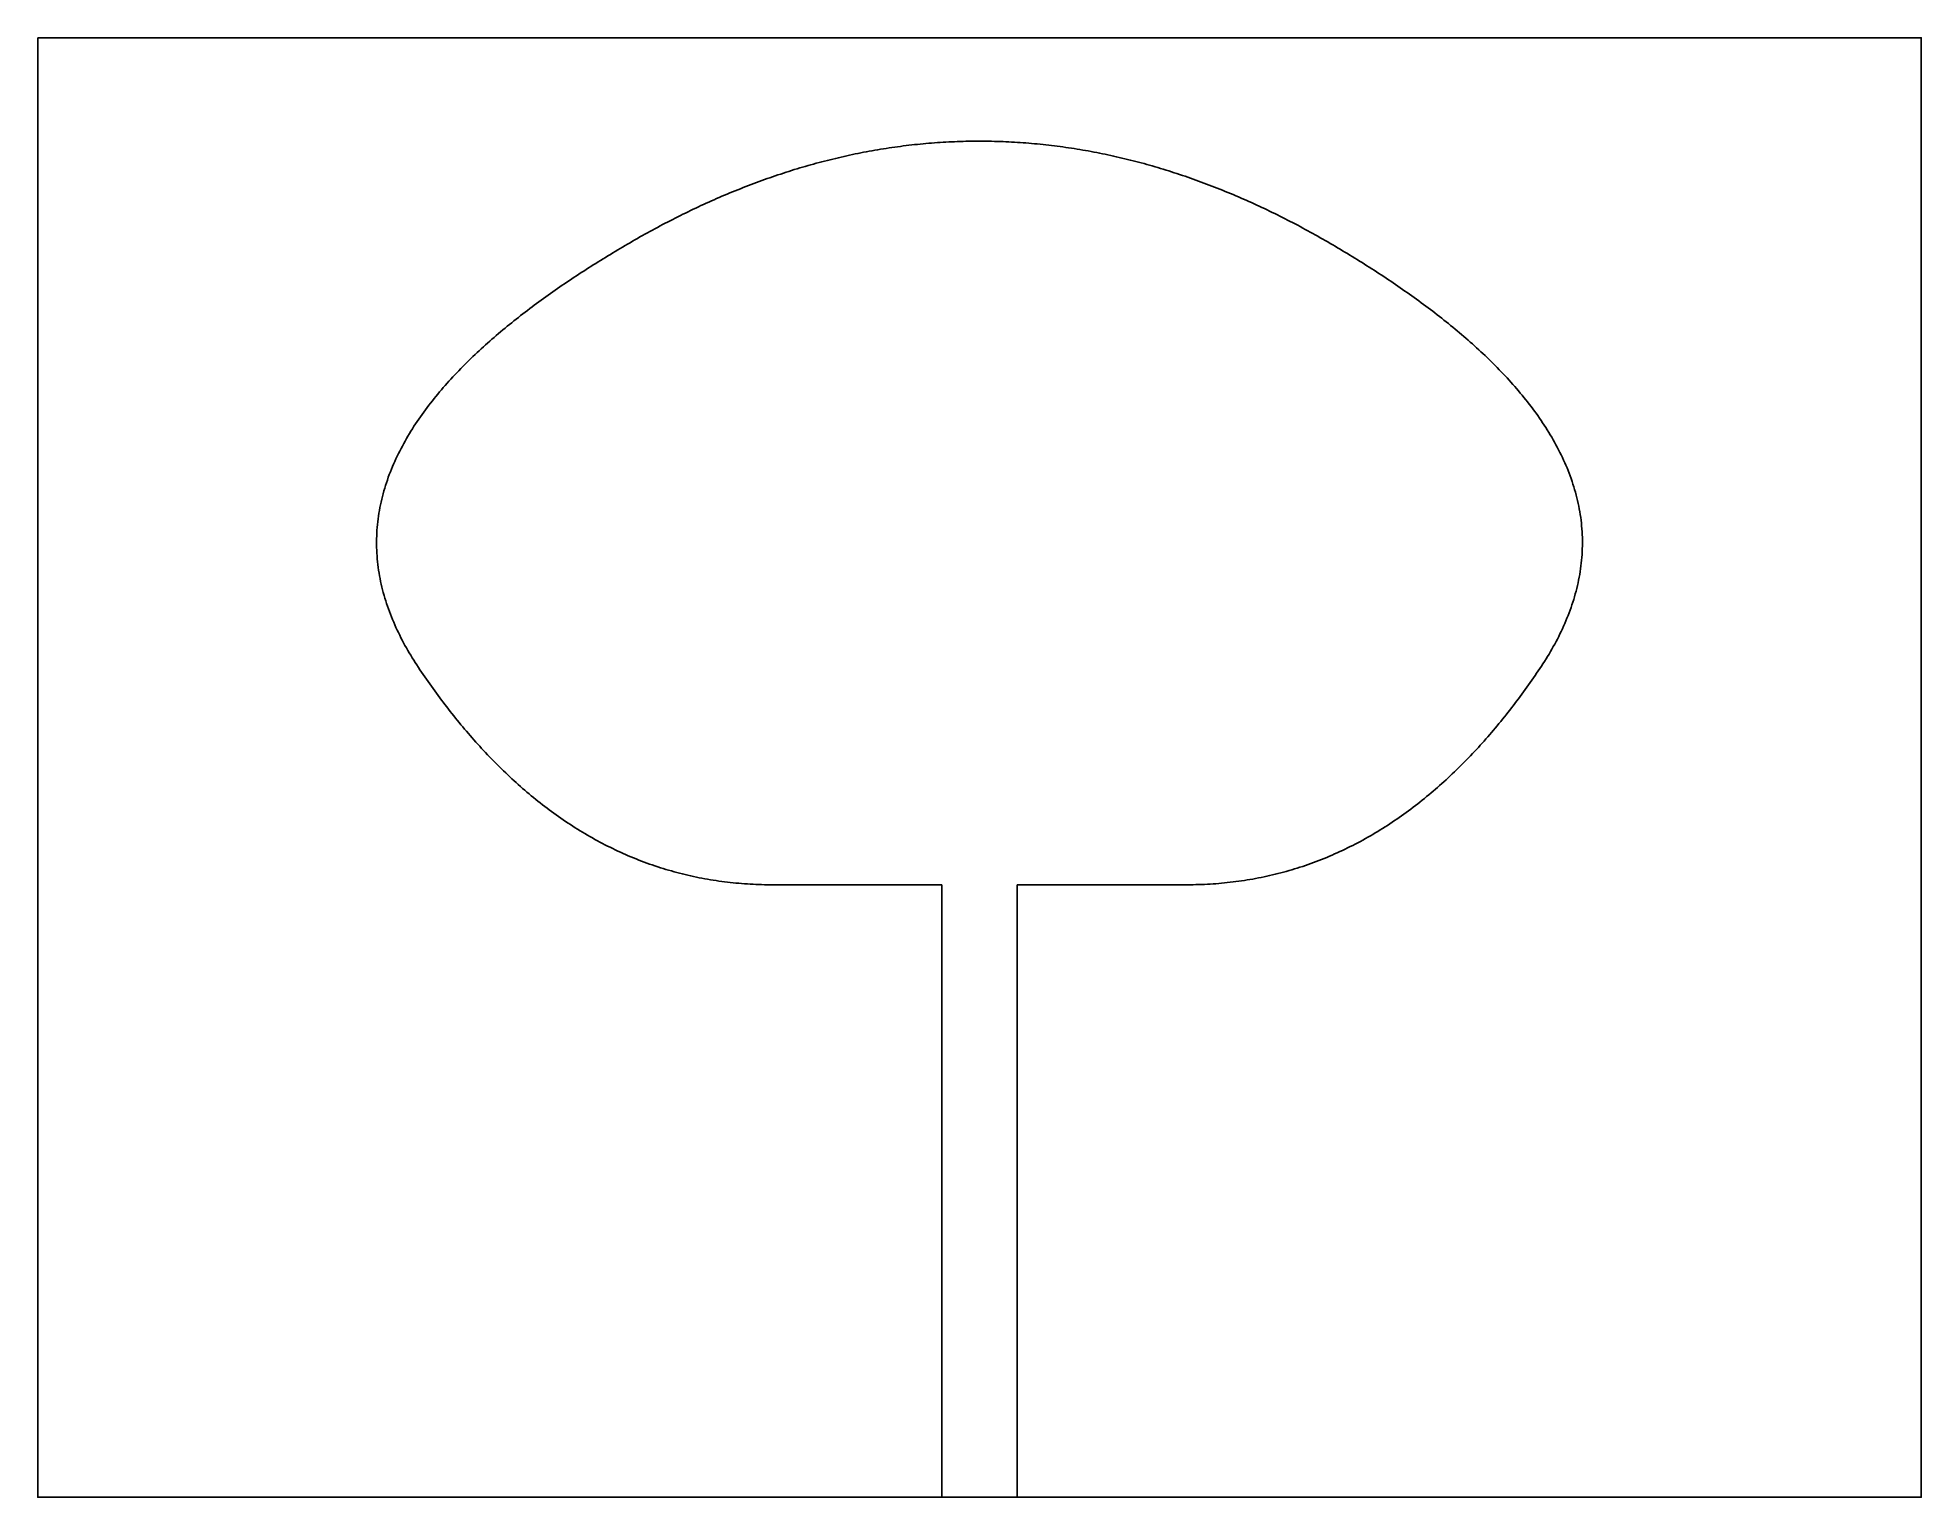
# Model space of a CAD drawing. Extents: x 0 to 40, y 0 to 31.
import ezdxf

# ---------------------------------------------------------------- set-up
doc = ezdxf.new("R2010")
doc.units = 0

msp = doc.modelspace()

# ---------------------------------------------------------------- linework, layer by layer
at = {"layer": 'COPPER'}
for points in [[(24.414075, 13.009397), (24.47481, 13.009744), (24.535542, 13.010527), (24.596266, 13.011751), (24.65698, 13.013417), (24.71768, 13.015527), (24.778362, 13.018084), (24.839024, 13.021091), (24.899662, 13.024548), (24.960273, 13.02846), (25.020852, 13.032827), (25.081397, 13.037652), (25.141903, 13.042937), (25.202367, 13.048682), (25.262785, 13.054891), (25.323154, 13.061564), (25.383469, 13.068704), (25.443728, 13.076311), (25.503925, 13.084386), (25.564057, 13.092932), (25.624121, 13.101948), (25.684112, 13.111436), (25.744026, 13.121397), (25.803859, 13.131832), (25.863608, 13.142741), (25.923268, 13.154124), (25.982836, 13.165982), (26.042307, 13.178315), (26.101678, 13.191123), (26.160944, 13.204406), (26.220101, 13.218165), (26.279146, 13.232398), (26.338075, 13.247106), (26.396884, 13.262288), (26.455568, 13.277943), (26.514124, 13.294071), (26.572548, 13.31067), (26.630837, 13.32774), (26.688985, 13.34528), (26.746991, 13.363287), (26.804849, 13.381762), (26.862557, 13.400702), (26.920111, 13.420106), (26.977506, 13.439972), (27.034741, 13.460299), (27.09181, 13.481083), (27.148711, 13.502324), (27.205441, 13.524019), (27.261996, 13.546166), (27.318372, 13.568762), (27.374568, 13.591805), (27.430579, 13.615292), (27.486403, 13.639221), (27.542037, 13.66359), (27.597478, 13.688394), (27.652722, 13.713631), (27.707769, 13.739299), (27.762614, 13.765393), (27.817255, 13.791912), (27.871691, 13.818851), (27.925918, 13.846207), (27.979934, 13.873977), (28.033737, 13.902158), (28.087325, 13.930746), (28.140695, 13.959737), (28.193847, 13.989128), (28.246778, 14.018915), (28.299486, 14.049094), (28.351969, 14.079663), (28.404227, 14.110616), (28.456256, 14.14195), (28.508057, 14.173661), (28.559628, 14.205745), (28.610966, 14.238199), (28.662072, 14.271019), (28.712944, 14.3042), (28.763581, 14.337738), (28.813982, 14.37163), (28.864146, 14.405872), (28.914072, 14.440459), (28.963761, 14.475388), (29.01321, 14.510654), (29.062419, 14.546254), (29.111389, 14.582183), (29.160118, 14.618438), (29.208606, 14.655015), (29.256853, 14.691909), (29.304858, 14.729116), (29.352622, 14.766633), (29.400144, 14.804456), (29.447425, 14.842581), (29.494464, 14.881003), (29.541261, 14.919719), (29.587816, 14.958726), (29.634131, 14.998018), (29.680204, 15.037593), (29.726037, 15.077447), (29.771629, 15.117575), (29.816981, 15.157975), (29.862093, 15.198642), (29.906967, 15.239572), (29.951601, 15.280763), (29.995998, 15.32221), (30.040157, 15.36391), (30.08408, 15.405859), (30.127766, 15.448055), (30.171217, 15.490492), (30.214433, 15.533169), (30.257416, 15.576081), (30.300165, 15.619225), (30.342682, 15.662598), (30.384968, 15.706197), (30.427023, 15.750018), (30.468849, 15.794058), (30.510447, 15.838314), (30.551816, 15.882782), (30.59296, 15.927461), (30.633877, 15.972346), (30.674571, 16.017435), (30.71504, 16.062724), (30.755287, 16.108212), (30.795313, 16.153894), (30.835119, 16.199768), (30.874706, 16.245831), (30.914075, 16.292081), (30.953227, 16.338514), (30.992163, 16.385128), (31.030885, 16.431921), (31.069394, 16.478889), (31.10769, 16.526031), (31.145776, 16.573342), (31.183652, 16.620822), (31.22132, 16.668468), (31.25878, 16.716276), (31.296034, 16.764246), (31.333084, 16.812373), (31.36993, 16.860657), (31.406573, 16.909094), (31.443016, 16.957683), (31.479258, 17.006421), (31.515302, 17.055307), (31.551149, 17.104337), (31.5868, 17.15351), (31.622255, 17.202823), (31.657518, 17.252275), (31.692587, 17.301864), (31.727466, 17.351588), (31.762155, 17.401444), (31.796655, 17.45143), (31.830967, 17.501546), (31.865094, 17.551789), (31.899036, 17.602156), (31.932718, 17.652697), (31.965965, 17.703526), (31.998759, 17.754648), (32.031089, 17.806065), (32.062944, 17.857777), (32.094313, 17.909786), (32.125183, 17.962092), (32.155544, 18.014696), (32.185383, 18.067597), (32.214688, 18.120796), (32.243446, 18.174293), (32.271645, 18.228086), (32.299271, 18.282176), (32.326312, 18.33656), (32.352754, 18.391239), (32.378585, 18.446209), (32.403789, 18.501468), (32.428355, 18.557015), (32.452267, 18.612846), (32.475512, 18.668958), (32.498075, 18.725348), (32.519944, 18.78201), (32.541104, 18.838941), (32.561541, 18.896136), (32.581241, 18.953588), (32.600191, 19.011293), (32.618375, 19.069243), (32.635782, 19.127431), (32.652398, 19.18585), (32.66821, 19.244492), (32.683204, 19.303349), (32.697369, 19.36241), (32.710692, 19.421667), (32.723162, 19.481109), (32.734768, 19.540726), (32.745499, 19.600506), (32.755345, 19.660439), (32.764297, 19.720512), (32.772345, 19.780712), (32.779483, 19.841027), (32.785701, 19.901444), (32.790994, 19.961949), (32.795356, 20.022528), (32.798782, 20.083168), (32.801268, 20.143853), (32.802811, 20.204569), (32.803407, 20.265303), (32.803057, 20.326038), (32.801759, 20.38676), (32.799514, 20.447454), (32.796324, 20.508106), (32.792189, 20.568702), (32.787114, 20.629225), (32.781103, 20.689663), (32.774161, 20.750001), (32.766293, 20.810225), (32.757505, 20.870322), (32.747806, 20.930279), (32.737204, 20.990082), (32.725706, 21.04972), (32.713323, 21.109181), (32.700065, 21.168452), (32.685942, 21.227523), (32.670966, 21.286384), (32.655148, 21.345024), (32.638501, 21.403434), (32.621036, 21.461605), (32.602767, 21.519529), (32.583707, 21.577197), (32.56387, 21.634602), (32.543268, 21.691738), (32.521916, 21.748597), (32.499829, 21.805175), (32.477019, 21.861465), (32.453501, 21.917463), (32.429289, 21.973165), (32.404398, 22.028566), (32.378841, 22.083664), (32.352632, 22.138454), (32.325786, 22.192936), (32.298317, 22.247105), (32.270237, 22.300961), (32.241562, 22.354501), (32.212303, 22.407726), (32.182475, 22.460633), (32.15209, 22.513223), (32.121162, 22.565495), (32.089702, 22.617449), (32.057724, 22.669085), (32.02524, 22.720404), (31.992261, 22.771407), (31.9588, 22.822095), (31.924867, 22.872469), (31.890475, 22.922529), (31.855633, 22.972279), (31.820353, 23.021718), (31.784646, 23.07085), (31.748521, 23.119675), (31.711989, 23.168196), (31.675059, 23.216415), (31.637741, 23.264335), (31.600044, 23.311957), (31.561977, 23.359284), (31.523549, 23.406318), (31.484769, 23.453062), (31.445645, 23.499519), (31.406185, 23.545691), (31.366396, 23.59158), (31.326288, 23.63719), (31.285867, 23.682522), (31.24514, 23.727581), (31.204115, 23.772368), (31.162799, 23.816886), (31.121198, 23.861138), (31.079318, 23.905128), (31.037167, 23.948857), (30.994751, 23.992328), (30.952074, 24.035544), (30.909144, 24.078509), (30.865966, 24.121224), (30.822546, 24.163693), (30.778888, 24.205917), (30.734998, 24.247901), (30.690882, 24.289647), (30.646544, 24.331156), (30.601988, 24.372433), (30.557221, 24.413479), (30.512245, 24.454298), (30.467067, 24.494891), (30.421689, 24.535261), (30.376116, 24.575412), (30.330353, 24.615345), (30.284403, 24.655063), (30.23827, 24.694568), (30.191958, 24.733864), (30.14547, 24.772951), (30.09881, 24.811833), (30.051982, 24.850512), (30.004989, 24.888991), (29.957835, 24.927271), (29.910521, 24.965355), (29.863052, 25.003245), (29.815431, 25.040943), (29.767661, 25.078452), (29.719744, 25.115773), (29.671683, 25.15291), (29.623481, 25.189863), (29.575141, 25.226634), (29.526665, 25.263227), (29.478056, 25.299643), (29.429317, 25.335884), (29.380449, 25.371952), (29.331455, 25.407848), (29.282338, 25.443575), (29.233099, 25.479135), (29.183741, 25.514529), (29.134267, 25.549759), (29.084677, 25.584827), (29.034974, 25.619736), (28.98516, 25.654485), (28.935238, 25.689078), (28.885208, 25.723516), (28.835073, 25.7578), (28.784834, 25.791933), (28.734494, 25.825915), (28.684053, 25.859749), (28.633515, 25.893435), (28.58288, 25.926977), (28.532149, 25.960374), (28.481326, 25.993629), (28.43041, 26.026743), (28.379404, 26.059718), (28.328309, 26.092554), (28.277126, 26.125254), (28.225858, 26.157819), (28.174504, 26.190249), (28.123067, 26.222547), (28.071548, 26.254714), (28.019948, 26.286752), (27.968269, 26.31866), (27.916511, 26.350442), (27.864676, 26.382097), (27.812765, 26.413628), (27.760779, 26.445035), (27.708719, 26.476319), (27.656587, 26.507483), (27.604383, 26.538526), (27.552109, 26.569451), (27.499765, 26.600258), (27.447344, 26.630932), (27.394828, 26.661446), (27.342219, 26.691797), (27.289516, 26.721985), (27.236719, 26.752009), (27.183829, 26.781868), (27.130844, 26.81156), (27.077766, 26.841084), (27.024595, 26.870439), (26.971329, 26.899623), (26.917971, 26.928636), (26.864518, 26.957477), (26.810972, 26.986144), (26.757333, 27.014635), (26.703601, 27.04295), (26.649775, 27.071088), (26.595856, 27.099047), (26.541844, 27.126826), (26.48774, 27.154424), (26.433542, 27.181839), (26.379253, 27.20907), (26.32487, 27.236117), (26.270396, 27.262977), (26.215829, 27.28965), (26.161171, 27.316133), (26.106421, 27.342427), (26.051579, 27.368529), (25.996646, 27.394439), (25.941622, 27.420155), (25.886508, 27.445676), (25.831302, 27.471), (25.776007, 27.496126), (25.720621, 27.521054), (25.665146, 27.54578), (25.609581, 27.570306), (25.553927, 27.594628), (25.498184, 27.618746), (25.442353, 27.642659), (25.386434, 27.666364), (25.330426, 27.689862), (25.274332, 27.713149), (25.21815, 27.736227), (25.161882, 27.759092), (25.105527, 27.781743), (25.049087, 27.80418), (24.992561, 27.826401), (24.93595, 27.848404), (24.879255, 27.870189), (24.822475, 27.891754), (24.765613, 27.913098), (24.708667, 27.934219), (24.651638, 27.955116), (24.594528, 27.975788), (24.537336, 27.996234), (24.480063, 28.016452), (24.42271, 28.036441), (24.365277, 28.0562), (24.307765, 28.075727), (24.250175, 28.095021), (24.192506, 28.114081), (24.134761, 28.132906), (24.076939, 28.151494), (24.01904, 28.169844), (23.961067, 28.187955), (23.903019, 28.205826), (23.844897, 28.223455), (23.786702, 28.240842), (23.728435, 28.257984), (23.670096, 28.274881), (23.611686, 28.291532), (23.553207, 28.307935), (23.494658, 28.324089), (23.43604, 28.339993), (23.377355, 28.355646), (23.318604, 28.371047), (23.259786, 28.386194), (23.200904, 28.401087), (23.141957, 28.415724), (23.082947, 28.430104), (23.023876, 28.444226), (22.964742, 28.45809), (22.905549, 28.471693), (22.846296, 28.485035), (22.786984, 28.498115), (22.727615, 28.510932), (22.66819, 28.523484), (22.608709, 28.535772), (22.549174, 28.547793), (22.489586, 28.559547), (22.429945, 28.571034), (22.370254, 28.582251), (22.310512, 28.593198), (22.250721, 28.603874), (22.190882, 28.614279), (22.130997, 28.624411), (22.071066, 28.63427), (22.01109, 28.643855), (21.951071, 28.653164), (21.89101, 28.662198), (21.830908, 28.670955), (21.770766, 28.679435), (21.710586, 28.687637), (21.650369, 28.69556), (21.590115, 28.703203), (21.529826, 28.710567), (21.469504, 28.71765), (21.409149, 28.724451), (21.348764, 28.730971), (21.288348, 28.737208), (21.227904, 28.743162), (21.167433, 28.748833), (21.106936, 28.754219), (21.046414, 28.759321), (20.985868, 28.764138), (20.925301, 28.76867), (20.864713, 28.772915), (20.804106, 28.776875), (20.74348, 28.780548), (20.682838, 28.783934), (20.622181, 28.787033), (20.561509, 28.789844), (20.500825, 28.792368), (20.44013, 28.794604), (20.379424, 28.796552), (20.31871, 28.798211), (20.257989, 28.799582), (20.197262, 28.800664), (20.136531, 28.801458), (20.075797, 28.801963), (20.01506, 28.802179), (19.954324, 28.802106), (19.893588, 28.801744), (19.832855, 28.801094), (19.772126, 28.800155), (19.711402, 28.798927), (19.650684, 28.797411), (19.589974, 28.795606), (19.529274, 28.793513), (19.468584, 28.791132), (19.407906, 28.788463), (19.347241, 28.785507), (19.286591, 28.782263), (19.225958, 28.778732), (19.165341, 28.774915), (19.104743, 28.770811), (19.044166, 28.766421), (18.983609, 28.761746), (18.923075, 28.756785), (18.862566, 28.751539), (18.802081, 28.74601), (18.741624, 28.740196), (18.681194, 28.734099), (18.620793, 28.72772), (18.560423, 28.721058), (18.500085, 28.714115), (18.439779, 28.70689), (18.379508, 28.699385), (18.319272, 28.691601), (18.259074, 28.683537), (18.198913, 28.675195), (18.138791, 28.666575), (18.078709, 28.657679), (18.018669, 28.648506), (17.958672, 28.639058), (17.898719, 28.629335), (17.838811, 28.619338), (17.778949, 28.609068), (17.719134, 28.598527), (17.659368, 28.587713), (17.599651, 28.57663), (17.539985, 28.565277), (17.48037, 28.553656), (17.420809, 28.541767), (17.361301, 28.529611), (17.301848, 28.51719), (17.242451, 28.504504), (17.183111, 28.491554), (17.123829, 28.478342), (17.064606, 28.464868), (17.005442, 28.451134), (16.94634, 28.43714), (16.887299, 28.422887), (16.828321, 28.408378), (16.769407, 28.393612), (16.710557, 28.37859), (16.651773, 28.363315), (16.593054, 28.347787), (16.534403, 28.332007), (16.475821, 28.315977), (16.417306, 28.299697), (16.358862, 28.283169), (16.300488, 28.266394), (16.242185, 28.249374), (16.183954, 28.232108), (16.125796, 28.214599), (16.067711, 28.196848), (16.009701, 28.178856), (15.951765, 28.160624), (15.893905, 28.142154), (15.836121, 28.123446), (15.778414, 28.104503), (15.720785, 28.085324), (15.663234, 28.065913), (15.605762, 28.046269), (15.548369, 28.026394), (15.491057, 28.006289), (15.433825, 27.985956), (15.376674, 27.965396), (15.319605, 27.94461), (15.262618, 27.9236), (15.205714, 27.902367), (15.148893, 27.880911), (15.092156, 27.859235), (15.035503, 27.83734), (14.978935, 27.815227), (14.922452, 27.792897), (14.866055, 27.770352), (14.809744, 27.747592), (14.753519, 27.72462), (14.697381, 27.701437), (14.641331, 27.678043), (14.585368, 27.654441), (14.529492, 27.630631), (14.473706, 27.606614), (14.418008, 27.582393), (14.362399, 27.557968), (14.306879, 27.533341), (14.251449, 27.508513), (14.196109, 27.483485), (14.140858, 27.458259), (14.085699, 27.432836), (14.03063, 27.407217), (13.975652, 27.381403), (13.920765, 27.355396), (13.865969, 27.329197), (13.811265, 27.302807), (13.756653, 27.276228), (13.702133, 27.249461), (13.647705, 27.222506), (13.593369, 27.195367), (13.539126, 27.168042), (13.484976, 27.140535), (13.430918, 27.112846), (13.376953, 27.084976), (13.323081, 27.056927), (13.269302, 27.028699), (13.215617, 27.000295), (13.162025, 26.971715), (13.108526, 26.942961), (13.055121, 26.914033), (13.001809, 26.884933), (12.948591, 26.855663), (12.895466, 26.826222), (12.842436, 26.796614), (12.789499, 26.766838), (12.736655, 26.736896), (12.683906, 26.706789), (12.63125, 26.676518), (12.578688, 26.646085), (12.52622, 26.61549), (12.473841, 26.584744), (12.421532, 26.553877), (12.369293, 26.522893), (12.317125, 26.491789), (12.265029, 26.460564), (12.213007, 26.429218), (12.161059, 26.397749), (12.109186, 26.366156), (12.057389, 26.334437), (12.005671, 26.302592), (11.954031, 26.270619), (11.902472, 26.238516), (11.850994, 26.206283), (11.799599, 26.173918), (11.748288, 26.14142), (11.697063, 26.108788), (11.645924, 26.076019), (11.594874, 26.043113), (11.543913, 26.010069), (11.493044, 25.976884), (11.442267, 25.943557), (11.391584, 25.910087), (11.340998, 25.876473), (11.290508, 25.842712), (11.240118, 25.808804), (11.189829, 25.774746), (11.139642, 25.740537), (11.08956, 25.706176), (11.039584, 25.67166), (10.989716, 25.636988), (10.939958, 25.602159), (10.890312, 25.56717), (10.84078, 25.532021), (10.791364, 25.496708), (10.742065, 25.461231), (10.692888, 25.425587), (10.643832, 25.389775), (10.594902, 25.353792), (10.546098, 25.317637), (10.497424, 25.281309), (10.448882, 25.244804), (10.400475, 25.208121), (10.352204, 25.171258), (10.304073, 25.134213), (10.256084, 25.096984), (10.208241, 25.059568), (10.160545, 25.021964), (10.113, 24.984169), (10.06561, 24.946182), (10.018376, 24.907999), (9.971302, 24.86962), (9.924392, 24.83104), (9.877648, 24.792259), (9.831075, 24.753274), (9.784675, 24.714082), (9.738453, 24.674681), (9.692412, 24.635069), (9.646555, 24.595243), (9.600887, 24.5552), (9.555413, 24.514939), (9.510135, 24.474457), (9.465058, 24.43375), (9.420187, 24.392817), (9.375525, 24.351655), (9.331079, 24.310261), (9.286852, 24.268633), (9.242849, 24.226768), (9.199076, 24.184663), (9.155537, 24.142316), (9.112238, 24.099723), (9.069184, 24.056883), (9.026381, 24.013792), (8.983835, 23.970447), (8.941552, 23.926846), (8.899537, 23.882986), (8.857797, 23.838865), (8.816339, 23.794479), (8.775168, 23.749825), (8.734293, 23.704902), (8.693719, 23.659705), (8.653455, 23.614233), (8.613507, 23.568483), (8.573883, 23.522452), (8.534591, 23.476137), (8.495639, 23.429536), (8.457036, 23.382646), (8.418789, 23.335464), (8.380907, 23.287989), (8.3434, 23.240217), (8.306276, 23.192147), (8.269546, 23.143775), (8.233218, 23.095101), (8.197302, 23.046122), (8.161809, 22.996835), (8.126749, 22.94724), (8.092132, 22.897334), (8.05797, 22.847116), (8.024273, 22.796584), (7.991054, 22.745737), (7.958323, 22.694575), (7.926092, 22.643096), (7.894374, 22.591299), (7.863181, 22.539185), (7.832525, 22.486753), (7.802419, 22.434003), (7.772876, 22.380936), (7.74391, 22.327552), (7.715533, 22.273852), (7.687759, 22.219838), (7.660602, 22.165512), (7.634076, 22.110874), (7.608194, 22.055928), (7.582971, 22.000677), (7.55842, 21.945124), (7.534557, 21.889272), (7.511394, 21.833126), (7.488946, 21.776691), (7.467228, 21.71997), (7.446253, 21.662971), (7.426034, 21.605699), (7.406587, 21.54816), (7.387924, 21.490362), (7.370059, 21.432313), (7.353005, 21.37402), (7.336774, 21.315493), (7.321379, 21.256741), (7.306831, 21.197772), (7.293143, 21.138599), (7.280325, 21.079231), (7.268387, 21.01968), (7.257339, 20.959957), (7.247191, 20.900074), (7.237951, 20.840045), (7.229626, 20.779883), (7.222223, 20.719599), (7.21575, 20.659209), (7.21021, 20.598726), (7.205609, 20.538165), (7.20195, 20.477539), (7.199236, 20.416864), (7.197468, 20.356153), (7.196648, 20.295423), (7.196775, 20.234687), (7.197849, 20.173961), (7.199867, 20.113258), (7.202828, 20.052594), (7.206726, 19.991983), (7.211558, 19.93144), (7.217318, 19.870978), (7.224001, 19.81061), (7.231598, 19.750351), (7.240103, 19.690214), (7.249507, 19.63021), (7.2598, 19.570352), (7.270973, 19.510653), (7.283016, 19.451123), (7.295918, 19.391773), (7.309667, 19.332613), (7.324251, 19.273654), (7.339659, 19.214905), (7.355878, 19.156374), (7.372894, 19.09807), (7.390695, 19.040001), (7.409267, 18.982174), (7.428596, 18.924596), (7.448669, 18.867273), (7.469472, 18.81021), (7.490992, 18.753414), (7.513213, 18.696888), (7.536121, 18.640638), (7.559704, 18.584668), (7.583947, 18.528979), (7.608837, 18.473577), (7.634358, 18.418463), (7.660499, 18.36364), (7.687245, 18.30911), (7.714583, 18.254873), (7.742499, 18.200933), (7.770981, 18.147289), (7.800017, 18.093942), (7.829592, 18.040893), (7.859696, 17.988142), (7.890315, 17.935689), (7.921438, 17.883533), (7.953053, 17.831673), (7.985149, 17.78011), (8.017714, 17.728842), (8.050738, 17.677868), (8.084209, 17.627186), (8.118051, 17.576751), (8.152085, 17.526447), (8.186306, 17.476268), (8.220713, 17.426217), (8.255308, 17.376296), (8.290092, 17.326506), (8.325067, 17.276851), (8.360233, 17.22733), (8.395593, 17.177948), (8.431147, 17.128705), (8.466896, 17.079604), (8.502842, 17.030646), (8.538986, 16.981835), (8.575329, 16.933172), (8.611873, 16.884659), (8.648618, 16.836299), (8.685567, 16.788094), (8.722719, 16.740045), (8.760077, 16.692157), (8.797642, 16.64443), (8.835414, 16.596868), (8.873396, 16.549472), (8.911588, 16.502246), (8.949991, 16.455192), (8.988607, 16.408312), (9.027437, 16.361609), (9.066482, 16.315085), (9.105743, 16.268744), (9.145222, 16.222588), (9.184919, 16.17662), (9.224835, 16.130842), (9.264973, 16.085258), (9.305332, 16.03987), (9.345914, 15.994681), (9.38672, 15.949695), (9.427751, 15.904913), (9.469009, 15.86034), (9.510493, 15.815978), (9.552206, 15.771831), (9.594147, 15.727901), (9.636319, 15.684192), (9.678721, 15.640706), (9.721355, 15.597448), (9.764222, 15.554421), (9.807322, 15.511627), (9.850656, 15.46907), (9.894226, 15.426754), (9.938031, 15.384683), (9.982073, 15.342859), (10.026352, 15.301286), (10.070868, 15.259967), (10.115623, 15.218907), (10.160617, 15.178109), (10.20585, 15.137576), (10.251323, 15.097313), (10.297036, 15.057323), (10.34299, 15.017609), (10.389185, 14.978176), (10.435621, 14.939027), (10.482299, 14.900167), (10.529218, 14.861598), (10.576378, 14.823326), (10.623781, 14.785353), (10.671425, 14.747683), (10.71931, 14.710322), (10.767438, 14.673272), (10.815806, 14.636537), (10.864416, 14.600123), (10.913266, 14.564031), (10.962356, 14.528267), (11.011687, 14.492835), (11.061256, 14.457739), (11.111065, 14.422981), (11.161111, 14.388568), (11.211395, 14.354502), (11.261915, 14.320788), (11.31267, 14.287429), (11.36366, 14.25443), (11.414883, 14.221794), (11.466339, 14.189526), (11.518026, 14.157629), (11.569942, 14.126107), (11.622087, 14.094965), (11.674458, 14.064205), (11.727055, 14.033833), (11.779876, 14.003851), (11.832918, 13.974263), (11.88618, 13.945073), (11.939661, 13.916285), (11.993357, 13.887902), (12.047268, 13.859928), (12.101391, 13.832366), (12.155723, 13.805219), (12.210263, 13.778492), (12.265007, 13.752186), (12.319954, 13.726307), (12.375101, 13.700856), (12.430445, 13.675836), (12.485983, 13.651251), (12.541713, 13.627104), (12.597632, 13.603397), (12.653736, 13.580134), (12.710023, 13.557315), (12.76649, 13.534946), (12.823134, 13.513026), (12.87995, 13.49156), (12.936937, 13.470549), (12.99409, 13.449995), (13.051406, 13.429901), (13.108881, 13.410267), (13.166513, 13.391097), (13.224297, 13.372391), (13.28223, 13.354152), (13.340309, 13.33638), (13.398528, 13.319077), (13.456886, 13.302244), (13.515377, 13.285882), (13.573998, 13.269993), (13.632745, 13.254576), (13.691615, 13.239633), (13.750603, 13.225164), (13.809705, 13.21117), (13.868918, 13.197651), (13.928237, 13.184607), (13.987659, 13.172038), (14.047179, 13.159945), (14.106794, 13.148326), (14.166499, 13.137182), (14.226291, 13.126513), (14.286166, 13.116317), (14.346119, 13.106594), (14.406147, 13.097344), (14.466246, 13.088565), (14.526411, 13.080257), (14.58664, 13.072418), (14.646927, 13.065047), (14.70727, 13.058142), (14.767664, 13.051703), (14.828106, 13.045728), (14.888592, 13.040215), (14.949118, 13.035163), (15.009681, 13.030569), (15.070276, 13.026431), (15.130901, 13.022749), (15.191551, 13.019519), (15.252224, 13.016739), (15.312916, 13.014407), (15.373623, 13.012522), (15.434343, 13.011079), (15.495071, 13.010078), (15.555805, 13.009514), (15.616541, 13.009332), (15.677278, 13.009204), (15.738014, 13.009078), (15.798751, 13.008954), (15.859487, 13.008832), (15.920224, 13.008712), (15.98096, 13.008593), (16.041697, 13.008476), (16.102433, 13.008361), (16.16317, 13.008248), (16.223906, 13.008137), (16.284643, 13.008027), (16.345379, 13.007919), (16.406116, 13.007813), (16.466853, 13.007708), (16.527589, 13.007606), (16.588326, 13.007505), (16.649062, 13.007406), (16.709799, 13.007309), (16.770535, 13.007213), (16.831272, 13.00712), (16.892009, 13.007028), (16.952745, 13.006937), (17.013482, 13.006849), (17.074218, 13.006762), (17.134955, 13.006678), (17.195691, 13.006595), (17.256428, 13.006513), (17.317165, 13.006434), (17.377901, 13.006356), (17.438638, 13.00628), (17.499374, 13.006206), (17.560111, 13.006134), (17.620848, 13.006063), (17.681584, 13.005994), (17.742321, 13.005927), (17.803057, 13.005862), (17.863794, 13.005799), (17.924531, 13.005737), (17.985267, 13.005677), (18.046004, 13.005619), (18.106741, 13.005563), (18.167477, 13.005508), (18.228214, 13.005455), (18.28895, 13.005404), (18.349687, 13.005355), (18.410424, 13.005308), (18.47116, 13.005262), (18.531897, 13.005218), (18.592634, 13.005176), (18.65337, 13.005136), (18.714107, 13.005097), (18.774844, 13.00506), (18.83558, 13.005025), (18.896317, 13.004992), (18.957053, 13.004961), (19.01779, 13.004931), (19.078527, 13.004903), (19.139263, 13.004877), (19.2, 13.004853)], [(19.2, 0), (19.2, 13.004853)], [(20.8, 13.004853), (20.803614, 13.004854), (20.807228, 13.004855), (20.810842, 13.004857), (20.814456, 13.004858), (20.81807, 13.00486), (20.821684, 13.004861), (20.825299, 13.004863), (20.828913, 13.004864), (20.832527, 13.004865), (20.836141, 13.004867), (20.839755, 13.004868), (20.843369, 13.00487), (20.846983, 13.004871), (20.850597, 13.004873), (20.854211, 13.004874), (20.857825, 13.004876), (20.861439, 13.004877), (20.865053, 13.004879), (20.868667, 13.00488), (20.872282, 13.004882), (20.875896, 13.004883), (20.87951, 13.004885), (20.883124, 13.004886), (20.886738, 13.004888), (20.890352, 13.004889), (20.893966, 13.004891), (20.89758, 13.004893), (20.901194, 13.004894), (20.904808, 13.004896), (20.908422, 13.004897), (20.912036, 13.004899), (20.91565, 13.0049), (20.919265, 13.004902), (20.922879, 13.004904), (20.926493, 13.004905), (20.930107, 13.004907), (20.933721, 13.004909), (20.937335, 13.00491), (20.940949, 13.004912), (20.944563, 13.004913), (20.948177, 13.004915), (20.951791, 13.004917), (20.955405, 13.004918), (20.959019, 13.00492), (20.962634, 13.004922), (20.966248, 13.004923), (20.969862, 13.004925), (20.973476, 13.004927), (20.97709, 13.004929), (20.980704, 13.00493), (20.984318, 13.004932), (20.987932, 13.004934), (20.991546, 13.004935), (20.99516, 13.004937), (20.998774, 13.004939), (21.002388, 13.004941), (21.006002, 13.004942), (21.009617, 13.004944), (21.013231, 13.004946), (21.016845, 13.004948), (21.020459, 13.004949), (21.024073, 13.004951), (21.027687, 13.004953), (21.031301, 13.004955), (21.034915, 13.004957), (21.038529, 13.004958), (21.042143, 13.00496), (21.045757, 13.004962), (21.049371, 13.004964), (21.052985, 13.004966), (21.0566, 13.004968), (21.060214, 13.004969), (21.063828, 13.004971), (21.067442, 13.004973), (21.071056, 13.004975), (21.07467, 13.004977), (21.078284, 13.004979), (21.081898, 13.004981), (21.085512, 13.004982), (21.089126, 13.004984), (21.09274, 13.004986), (21.096354, 13.004988), (21.099968, 13.00499), (21.103583, 13.004992), (21.107197, 13.004994), (21.110811, 13.004996), (21.114425, 13.004998), (21.118039, 13.005), (21.121653, 13.005002), (21.125267, 13.005004), (21.128881, 13.005006), (21.132495, 13.005008), (21.136109, 13.00501), (21.139723, 13.005012), (21.143337, 13.005014), (21.146951, 13.005016), (21.150566, 13.005018), (21.15418, 13.00502), (21.157794, 13.005022), (21.161408, 13.005024), (21.165022, 13.005026), (21.168636, 13.005028), (21.17225, 13.00503), (21.175864, 13.005032), (21.179478, 13.005034), (21.183092, 13.005036), (21.186706, 13.005038), (21.19032, 13.00504), (21.193934, 13.005042), (21.197549, 13.005044), (21.201163, 13.005046), (21.204777, 13.005048), (21.208391, 13.00505), (21.212005, 13.005053), (21.215619, 13.005055), (21.219233, 13.005057), (21.222847, 13.005059), (21.226461, 13.005061), (21.230075, 13.005063), (21.233689, 13.005065), (21.237303, 13.005067), (21.240918, 13.00507), (21.244532, 13.005072), (21.248146, 13.005074), (21.25176, 13.005076), (21.255374, 13.005078), (21.258988, 13.005081), (21.262602, 13.005083), (21.266216, 13.005085), (21.26983, 13.005087), (21.273444, 13.005089), (21.277058, 13.005092), (21.280672, 13.005094), (21.284286, 13.005096), (21.287901, 13.005098), (21.291515, 13.005101), (21.295129, 13.005103), (21.298743, 13.005105), (21.302357, 13.005107), (21.305971, 13.00511), (21.309585, 13.005112), (21.313199, 13.005114), (21.316813, 13.005116), (21.320427, 13.005119), (21.324041, 13.005121), (21.327655, 13.005123), (21.331269, 13.005126), (21.334884, 13.005128), (21.338498, 13.00513), (21.342112, 13.005133), (21.345726, 13.005135), (21.34934, 13.005137), (21.352954, 13.00514), (21.356568, 13.005142), (21.360182, 13.005144), (21.363796, 13.005147), (21.36741, 13.005149), (21.371024, 13.005152), (21.374638, 13.005154), (21.378252, 13.005156), (21.381867, 13.005159), (21.385481, 13.005161), (21.389095, 13.005164), (21.392709, 13.005166), (21.396323, 13.005168), (21.399937, 13.005171), (21.403551, 13.005173), (21.407165, 13.005176), (21.410779, 13.005178), (21.414393, 13.005181), (21.418007, 13.005183), (21.421621, 13.005186), (21.425235, 13.005188), (21.42885, 13.005191), (21.432464, 13.005193), (21.436078, 13.005196), (21.439692, 13.005198), (21.443306, 13.005201), (21.44692, 13.005203), (21.450534, 13.005206), (21.454148, 13.005208), (21.457762, 13.005211), (21.461376, 13.005213), (21.46499, 13.005216), (21.468604, 13.005218), (21.472218, 13.005221), (21.475833, 13.005224), (21.479447, 13.005226), (21.483061, 13.005229), (21.486675, 13.005231), (21.490289, 13.005234), (21.493903, 13.005236), (21.497517, 13.005239), (21.501131, 13.005242), (21.504745, 13.005244), (21.508359, 13.005247), (21.511973, 13.00525), (21.515587, 13.005252), (21.519201, 13.005255), (21.522816, 13.005257), (21.52643, 13.00526), (21.530044, 13.005263), (21.533658, 13.005265), (21.537272, 13.005268), (21.540886, 13.005271), (21.5445, 13.005274), (21.548114, 13.005276), (21.551728, 13.005279), (21.555342, 13.005282), (21.558956, 13.005284), (21.56257, 13.005287), (21.566184, 13.00529), (21.569799, 13.005293), (21.573413, 13.005295), (21.577027, 13.005298), (21.580641, 13.005301), (21.584255, 13.005304), (21.587869, 13.005306), (21.591483, 13.005309), (21.595097, 13.005312), (21.598711, 13.005315), (21.602325, 13.005317), (21.605939, 13.00532), (21.609553, 13.005323), (21.613167, 13.005326), (21.616782, 13.005329), (21.620396, 13.005331), (21.62401, 13.005334), (21.627624, 13.005337), (21.631238, 13.00534), (21.634852, 13.005343), (21.638466, 13.005346), (21.64208, 13.005349), (21.645694, 13.005351), (21.649308, 13.005354), (21.652922, 13.005357), (21.656536, 13.00536), (21.66015, 13.005363), (21.663765, 13.005366), (21.667379, 13.005369), (21.670993, 13.005372), (21.674607, 13.005375), (21.678221, 13.005377), (21.681835, 13.00538), (21.685449, 13.005383), (21.689063, 13.005386), (21.692677, 13.005389), (21.696291, 13.005392), (21.699905, 13.005395), (21.703519, 13.005398), (21.707133, 13.005401), (21.710748, 13.005404), (21.714362, 13.005407), (21.717976, 13.00541), (21.72159, 13.005413), (21.725204, 13.005416), (21.728818, 13.005419), (21.732432, 13.005422), (21.736046, 13.005425), (21.73966, 13.005428), (21.743274, 13.005431), (21.746888, 13.005434), (21.750502, 13.005437), (21.754116, 13.00544), (21.757731, 13.005443), (21.761345, 13.005446), (21.764959, 13.005449), (21.768573, 13.005453), (21.772187, 13.005456), (21.775801, 13.005459), (21.779415, 13.005462), (21.783029, 13.005465), (21.786643, 13.005468), (21.790257, 13.005471), (21.793871, 13.005474), (21.797485, 13.005477), (21.801099, 13.005481), (21.804714, 13.005484), (21.808328, 13.005487), (21.811942, 13.00549), (21.815556, 13.005493), (21.81917, 13.005496), (21.822784, 13.005499), (21.826398, 13.005503), (21.830012, 13.005506), (21.833626, 13.005509), (21.83724, 13.005512), (21.840854, 13.005515), (21.844468, 13.005519), (21.848082, 13.005522), (21.851697, 13.005525), (21.855311, 13.005528), (21.858925, 13.005532), (21.862539, 13.005535), (21.866153, 13.005538), (21.869767, 13.005541), (21.873381, 13.005545), (21.876995, 13.005548), (21.880609, 13.005551), (21.884223, 13.005554), (21.887837, 13.005558), (21.891451, 13.005561), (21.895065, 13.005564), (21.89868, 13.005568), (21.902294, 13.005571), (21.905908, 13.005574), (21.909522, 13.005578), (21.913136, 13.005581), (21.91675, 13.005584), (21.920364, 13.005588), (21.923978, 13.005591), (21.927592, 13.005594), (21.931206, 13.005598), (21.93482, 13.005601), (21.938434, 13.005604), (21.942048, 13.005608), (21.945663, 13.005611), (21.949277, 13.005615), (21.952891, 13.005618), (21.956505, 13.005621), (21.960119, 13.005625), (21.963733, 13.005628), (21.967347, 13.005632), (21.970961, 13.005635), (21.974575, 13.005638), (21.978189, 13.005642), (21.981803, 13.005645), (21.985417, 13.005649), (21.989031, 13.005652), (21.992646, 13.005656), (21.99626, 13.005659), (21.999874, 13.005663), (22.003488, 13.005666), (22.007102, 13.00567), (22.010716, 13.005673), (22.01433, 13.005677), (22.017944, 13.00568), (22.021558, 13.005684), (22.025172, 13.005687), (22.028786, 13.005691), (22.0324, 13.005694), (22.036014, 13.005698), (22.039629, 13.005701), (22.043243, 13.005705), (22.046857, 13.005709), (22.050471, 13.005712), (22.054085, 13.005716), (22.057699, 13.005719), (22.061313, 13.005723), (22.064927, 13.005726), (22.068541, 13.00573), (22.072155, 13.005734), (22.075769, 13.005737), (22.079383, 13.005741), (22.082997, 13.005745), (22.086612, 13.005748), (22.090226, 13.005752), (22.09384, 13.005755), (22.097454, 13.005759), (22.101068, 13.005763), (22.104682, 13.005766), (22.108296, 13.00577), (22.11191, 13.005774), (22.115524, 13.005777), (22.119138, 13.005781), (22.122752, 13.005785), (22.126366, 13.005789), (22.12998, 13.005792), (22.133595, 13.005796), (22.137209, 13.0058), (22.140823, 13.005803), (22.144437, 13.005807), (22.148051, 13.005811), (22.151665, 13.005815), (22.155279, 13.005818), (22.158893, 13.005822), (22.162507, 13.005826), (22.166121, 13.00583), (22.169735, 13.005834), (22.173349, 13.005837), (22.176963, 13.005841), (22.180578, 13.005845), (22.184192, 13.005849), (22.187806, 13.005852), (22.19142, 13.005856), (22.195034, 13.00586), (22.198648, 13.005864), (22.202262, 13.005868), (22.205876, 13.005872), (22.20949, 13.005875), (22.213104, 13.005879), (22.216718, 13.005883), (22.220332, 13.005887), (22.223946, 13.005891), (22.227561, 13.005895), (22.231175, 13.005899), (22.234789, 13.005903), (22.238403, 13.005906), (22.242017, 13.00591), (22.245631, 13.005914), (22.249245, 13.005918), (22.252859, 13.005922), (22.256473, 13.005926), (22.260087, 13.00593), (22.263701, 13.005934), (22.267315, 13.005938), (22.270929, 13.005942), (22.274544, 13.005946), (22.278158, 13.00595), (22.281772, 13.005954), (22.285386, 13.005958), (22.289, 13.005962), (22.292614, 13.005966), (22.296228, 13.00597), (22.299842, 13.005974), (22.303456, 13.005978), (22.30707, 13.005982), (22.310684, 13.005986), (22.314298, 13.00599), (22.317912, 13.005994), (22.321527, 13.005998), (22.325141, 13.006002), (22.328755, 13.006006), (22.332369, 13.00601), (22.335983, 13.006014), (22.339597, 13.006018), (22.343211, 13.006022), (22.346825, 13.006026), (22.350439, 13.00603), (22.354053, 13.006035), (22.357667, 13.006039), (22.361281, 13.006043), (22.364895, 13.006047), (22.368509, 13.006051), (22.372124, 13.006055), (22.375738, 13.006059), (22.379352, 13.006063), (22.382966, 13.006068), (22.38658, 13.006072), (22.390194, 13.006076), (22.393808, 13.00608), (22.397422, 13.006084), (22.401036, 13.006088), (22.40465, 13.006093), (22.408264, 13.006097), (22.411878, 13.006101), (22.415492, 13.006105), (22.419107, 13.006109), (22.422721, 13.006114), (22.426335, 13.006118), (22.429949, 13.006122), (22.433563, 13.006126), (22.437177, 13.006131), (22.440791, 13.006135), (22.444405, 13.006139), (22.448019, 13.006143), (22.451633, 13.006148), (22.455247, 13.006152), (22.458861, 13.006156), (22.462475, 13.00616), (22.46609, 13.006165), (22.469704, 13.006169), (22.473318, 13.006173), (22.476932, 13.006178), (22.480546, 13.006182), (22.48416, 13.006186), (22.487774, 13.006191), (22.491388, 13.006195), (22.495002, 13.006199), (22.498616, 13.006204), (22.50223, 13.006208), (22.505844, 13.006212), (22.509458, 13.006217), (22.513073, 13.006221), (22.516687, 13.006226), (22.520301, 13.00623), (22.523915, 13.006234), (22.527529, 13.006239), (22.531143, 13.006243), (22.534757, 13.006248), (22.538371, 13.006252), (22.541985, 13.006256), (22.545599, 13.006261), (22.549213, 13.006265), (22.552827, 13.00627), (22.556441, 13.006274), (22.560056, 13.006279), (22.56367, 13.006283), (22.567284, 13.006288), (22.570898, 13.006292), (22.574512, 13.006297), (22.578126, 13.006301), (22.58174, 13.006306), (22.585354, 13.00631), (22.588968, 13.006315), (22.592582, 13.006319), (22.596196, 13.006324), (22.59981, 13.006328), (22.603424, 13.006333), (22.607038, 13.006337), (22.610653, 13.006342), (22.614267, 13.006346), (22.617881, 13.006351), (22.621495, 13.006355), (22.625109, 13.00636), (22.628723, 13.006365), (22.632337, 13.006369), (22.635951, 13.006374), (22.639565, 13.006378), (22.643179, 13.006383), (22.646793, 13.006388), (22.650407, 13.006392), (22.654021, 13.006397), (22.657636, 13.006401), (22.66125, 13.006406), (22.664864, 13.006411), (22.668478, 13.006415), (22.672092, 13.00642), (22.675706, 13.006425), (22.67932, 13.006429), (22.682934, 13.006434), (22.686548, 13.006439), (22.690162, 13.006443), (22.693776, 13.006448), (22.69739, 13.006453), (22.701004, 13.006457), (22.704619, 13.006462), (22.708233, 13.006467), (22.711847, 13.006472), (22.715461, 13.006476), (22.719075, 13.006481), (22.722689, 13.006486), (22.726303, 13.006491), (22.729917, 13.006495), (22.733531, 13.0065), (22.737145, 13.006505), (22.740759, 13.00651), (22.744373, 13.006514), (22.747987, 13.006519), (22.751602, 13.006524), (22.755216, 13.006529), (22.75883, 13.006534), (22.762444, 13.006538), (22.766058, 13.006543), (22.769672, 13.006548), (22.773286, 13.006553), (22.7769, 13.006558), (22.780514, 13.006563), (22.784128, 13.006567), (22.787742, 13.006572), (22.791356, 13.006577), (22.79497, 13.006582), (22.798584, 13.006587), (22.802199, 13.006592), (22.805813, 13.006597), (22.809427, 13.006602), (22.813041, 13.006606), (22.816655, 13.006611), (22.820269, 13.006616), (22.823883, 13.006621), (22.827497, 13.006626), (22.831111, 13.006631), (22.834725, 13.006636), (22.838339, 13.006641), (22.841953, 13.006646), (22.845567, 13.006651), (22.849182, 13.006656), (22.852796, 13.006661), (22.85641, 13.006666), (22.860024, 13.006671), (22.863638, 13.006676), (22.867252, 13.006681), (22.870866, 13.006686), (22.87448, 13.006691), (22.878094, 13.006696), (22.881708, 13.006701), (22.885322, 13.006706), (22.888936, 13.006711), (22.89255, 13.006716), (22.896165, 13.006721), (22.899779, 13.006726), (22.903393, 13.006731), (22.907007, 13.006736), (22.910621, 13.006741), (22.914235, 13.006746), (22.917849, 13.006751), (22.921463, 13.006756), (22.925077, 13.006761), (22.928691, 13.006767), (22.932305, 13.006772), (22.935919, 13.006777), (22.939533, 13.006782), (22.943147, 13.006787), (22.946762, 13.006792), (22.950376, 13.006797), (22.95399, 13.006802), (22.957604, 13.006808), (22.961218, 13.006813), (22.964832, 13.006818), (22.968446, 13.006823), (22.97206, 13.006828), (22.975674, 13.006833), (22.979288, 13.006839), (22.982902, 13.006844), (22.986516, 13.006849), (22.99013, 13.006854), (22.993745, 13.006859), (22.997359, 13.006865), (23.000973, 13.00687), (23.004587, 13.006875), (23.008201, 13.00688), (23.011815, 13.006886), (23.015429, 13.006891), (23.019043, 13.006896), (23.022657, 13.006901), (23.026271, 13.006907), (23.029885, 13.006912), (23.033499, 13.006917), (23.037113, 13.006923), (23.040727, 13.006928), (23.044342, 13.006933), (23.047956, 13.006938), (23.05157, 13.006944), (23.055184, 13.006949), (23.058798, 13.006954), (23.062412, 13.00696), (23.066026, 13.006965), (23.06964, 13.00697), (23.073254, 13.006976), (23.076868, 13.006981), (23.080482, 13.006987), (23.084096, 13.006992), (23.08771, 13.006997), (23.091325, 13.007003), (23.094939, 13.007008), (23.098553, 13.007013), (23.102167, 13.007019), (23.105781, 13.007024), (23.109395, 13.00703), (23.113009, 13.007035), (23.116623, 13.007041), (23.120237, 13.007046), (23.123851, 13.007051), (23.127465, 13.007057), (23.131079, 13.007062), (23.134693, 13.007068), (23.138307, 13.007073), (23.141922, 13.007079), (23.145536, 13.007084), (23.14915, 13.00709), (23.152764, 13.007095), (23.156378, 13.007101), (23.159992, 13.007106), (23.163606, 13.007112), (23.16722, 13.007117), (23.170834, 13.007123), (23.174448, 13.007128), (23.178062, 13.007134), (23.181676, 13.007139), (23.18529, 13.007145), (23.188905, 13.00715), (23.192519, 13.007156), (23.196133, 13.007162), (23.199747, 13.007167), (23.203361, 13.007173), (23.206975, 13.007178), (23.210589, 13.007184), (23.214203, 13.007189), (23.217817, 13.007195), (23.221431, 13.007201), (23.225045, 13.007206), (23.228659, 13.007212), (23.232273, 13.007218), (23.235887, 13.007223), (23.239502, 13.007229), (23.243116, 13.007235), (23.24673, 13.00724), (23.250344, 13.007246), (23.253958, 13.007252), (23.257572, 13.007257), (23.261186, 13.007263), (23.2648, 13.007269), (23.268414, 13.007274), (23.272028, 13.00728), (23.275642, 13.007286), (23.279256, 13.007291), (23.28287, 13.007297), (23.286485, 13.007303), (23.290099, 13.007309), (23.293713, 13.007314), (23.297327, 13.00732), (23.300941, 13.007326), (23.304555, 13.007332), (23.308169, 13.007337), (23.311783, 13.007343), (23.315397, 13.007349), (23.319011, 13.007355), (23.322625, 13.00736), (23.326239, 13.007366), (23.329853, 13.007372), (23.333467, 13.007378), (23.337082, 13.007384), (23.340696, 13.007389), (23.34431, 13.007395), (23.347924, 13.007401), (23.351538, 13.007407), (23.355152, 13.007413), (23.358766, 13.007419), (23.36238, 13.007424), (23.365994, 13.00743), (23.369608, 13.007436), (23.373222, 13.007442), (23.376836, 13.007448), (23.38045, 13.007454), (23.384065, 13.00746), (23.387679, 13.007466), (23.391293, 13.007472), (23.394907, 13.007477), (23.398521, 13.007483), (23.402135, 13.007489), (23.405749, 13.007495), (23.409363, 13.007501), (23.412977, 13.007507), (23.416591, 13.007513), (23.420205, 13.007519), (23.423819, 13.007525), (23.427433, 13.007531), (23.431047, 13.007537), (23.434662, 13.007543), (23.438276, 13.007549), (23.44189, 13.007555), (23.445504, 13.007561), (23.449118, 13.007567), (23.452732, 13.007573), (23.456346, 13.007579), (23.45996, 13.007585), (23.463574, 13.007591), (23.467188, 13.007597), (23.470802, 13.007603), (23.474416, 13.007609), (23.47803, 13.007615), (23.481644, 13.007621), (23.485259, 13.007627), (23.488873, 13.007633), (23.492487, 13.00764), (23.496101, 13.007646), (23.499715, 13.007652), (23.503329, 13.007658), (23.506943, 13.007664), (23.510557, 13.00767), (23.514171, 13.007676), (23.517785, 13.007682), (23.521399, 13.007688), (23.525013, 13.007695), (23.528627, 13.007701), (23.532242, 13.007707), (23.535856, 13.007713), (23.53947, 13.007719), (23.543084, 13.007725), (23.546698, 13.007732), (23.550312, 13.007738), (23.553926, 13.007744), (23.55754, 13.00775), (23.561154, 13.007756), (23.564768, 13.007763), (23.568382, 13.007769), (23.571996, 13.007775), (23.57561, 13.007781), (23.579224, 13.007787), (23.582839, 13.007794), (23.586453, 13.0078), (23.590067, 13.007806), (23.593681, 13.007812), (23.597295, 13.007819), (23.600909, 13.007825), (23.604523, 13.007831), (23.608137, 13.007838), (23.611751, 13.007844), (23.615365, 13.00785), (23.618979, 13.007856), (23.622593, 13.007863), (23.626207, 13.007869), (23.629821, 13.007875), (23.633436, 13.007882), (23.63705, 13.007888), (23.640664, 13.007894), (23.644278, 13.007901), (23.647892, 13.007907), (23.651506, 13.007913), (23.65512, 13.00792), (23.658734, 13.007926), (23.662348, 13.007933), (23.665962, 13.007939), (23.669576, 13.007945), (23.67319, 13.007952), (23.676804, 13.007958), (23.680419, 13.007965), (23.684033, 13.007971), (23.687647, 13.007977), (23.691261, 13.007984), (23.694875, 13.00799), (23.698489, 13.007997), (23.702103, 13.008003), (23.705717, 13.00801), (23.709331, 13.008016), (23.712945, 13.008023), (23.716559, 13.008029), (23.720173, 13.008036), (23.723787, 13.008042), (23.727401, 13.008049), (23.731016, 13.008055), (23.73463, 13.008062), (23.738244, 13.008068), (23.741858, 13.008075), (23.745472, 13.008081), (23.749086, 13.008088), (23.7527, 13.008094), (23.756314, 13.008101), (23.759928, 13.008107), (23.763542, 13.008114), (23.767156, 13.00812), (23.77077, 13.008127), (23.774384, 13.008134), (23.777998, 13.00814), (23.781613, 13.008147), (23.785227, 13.008153), (23.788841, 13.00816), (23.792455, 13.008166), (23.796069, 13.008173), (23.799683, 13.00818), (23.803297, 13.008186), (23.806911, 13.008193), (23.810525, 13.0082), (23.814139, 13.008206), (23.817753, 13.008213), (23.821367, 13.00822), (23.824981, 13.008226), (23.828595, 13.008233), (23.83221, 13.00824), (23.835824, 13.008246), (23.839438, 13.008253), (23.843052, 13.00826), (23.846666, 13.008266), (23.85028, 13.008273), (23.853894, 13.00828), (23.857508, 13.008286), (23.861122, 13.008293), (23.864736, 13.0083), (23.86835, 13.008307), (23.871964, 13.008313), (23.875578, 13.00832), (23.879192, 13.008327), (23.882807, 13.008334), (23.886421, 13.00834), (23.890035, 13.008347), (23.893649, 13.008354), (23.897263, 13.008361), (23.900877, 13.008368), (23.904491, 13.008374), (23.908105, 13.008381), (23.911719, 13.008388), (23.915333, 13.008395), (23.918947, 13.008402), (23.922561, 13.008409), (23.926175, 13.008415), (23.929789, 13.008422), (23.933404, 13.008429), (23.937018, 13.008436), (23.940632, 13.008443), (23.944246, 13.00845), (23.94786, 13.008457), (23.951474, 13.008463), (23.955088, 13.00847), (23.958702, 13.008477), (23.962316, 13.008484), (23.96593, 13.008491), (23.969544, 13.008498), (23.973158, 13.008505), (23.976772, 13.008512), (23.980386, 13.008519), (23.984001, 13.008526), (23.987615, 13.008533), (23.991229, 13.00854), (23.994843, 13.008547), (23.998457, 13.008553), (24.002071, 13.00856), (24.005685, 13.008567), (24.009299, 13.008574), (24.012913, 13.008581), (24.016527, 13.008588), (24.020141, 13.008595), (24.023755, 13.008602), (24.027369, 13.008609), (24.030983, 13.008616), (24.034598, 13.008623), (24.038212, 13.008631), (24.041826, 13.008638), (24.04544, 13.008645), (24.049054, 13.008652), (24.052668, 13.008659), (24.056282, 13.008666), (24.059896, 13.008673), (24.06351, 13.00868), (24.067124, 13.008687), (24.070738, 13.008694), (24.074352, 13.008701), (24.077966, 13.008708), (24.08158, 13.008715), (24.085195, 13.008723), (24.088809, 13.00873), (24.092423, 13.008737), (24.096037, 13.008744), (24.099651, 13.008751), (24.103265, 13.008758), (24.106879, 13.008765), (24.110493, 13.008773), (24.114107, 13.00878), (24.117721, 13.008787), (24.121335, 13.008794), (24.124949, 13.008801), (24.128563, 13.008808), (24.132177, 13.008816), (24.135792, 13.008823), (24.139406, 13.00883), (24.14302, 13.008837), (24.146634, 13.008845), (24.150248, 13.008852), (24.153862, 13.008859), (24.157476, 13.008866), (24.16109, 13.008873), (24.164704, 13.008881), (24.168318, 13.008888), (24.171932, 13.008895), (24.175546, 13.008903), (24.17916, 13.00891), (24.182774, 13.008917), (24.186389, 13.008924), (24.190003, 13.008932), (24.193617, 13.008939), (24.197231, 13.008946), (24.200845, 13.008954), (24.204459, 13.008961), (24.208073, 13.008968), (24.211687, 13.008976), (24.215301, 13.008983), (24.218915, 13.00899), (24.222529, 13.008998), (24.226143, 13.009005), (24.229757, 13.009012), (24.233371, 13.00902), (24.236986, 13.009027), (24.2406, 13.009035), (24.244214, 13.009042), (24.247828, 13.009049), (24.251442, 13.009057), (24.255056, 13.009064), (24.25867, 13.009072), (24.262284, 13.009079), (24.265898, 13.009086), (24.269512, 13.009094), (24.273126, 13.009101), (24.27674, 13.009109), (24.280354, 13.009116), (24.283968, 13.009124), (24.287583, 13.009131), (24.291197, 13.009139), (24.294811, 13.009146), (24.298425, 13.009154), (24.302039, 13.009161), (24.305653, 13.009169), (24.309267, 13.009176), (24.312881, 13.009184), (24.316495, 13.009191), (24.320109, 13.009199), (24.323723, 13.009206), (24.327337, 13.009214), (24.330951, 13.009221), (24.334565, 13.009229), (24.33818, 13.009236), (24.341794, 13.009244), (24.345408, 13.009252), (24.349022, 13.009259), (24.352636, 13.009267), (24.35625, 13.009274), (24.359864, 13.009282), (24.363478, 13.00929), (24.367092, 13.009297), (24.370706, 13.009305), (24.37432, 13.009312), (24.377934, 13.00932), (24.381548, 13.009328), (24.385162, 13.009335), (24.388777, 13.009343), (24.392391, 13.009351), (24.396005, 13.009358), (24.399619, 13.009366), (24.403233, 13.009374), (24.406847, 13.009381), (24.410461, 13.009389), (24.414075, 13.009397)], [(20.8, 13.004853), (20.8, 0)], [(20.8, 0), (19.2, 0)]]:
    msp.add_lwpolyline(points, dxfattribs=at)
at = {"layer": 'FR-4 (LOSSY)'}
msp.add_lwpolyline([(0, 31), (0, 0), (40, 0), (40, 31)], close=True, dxfattribs=at)

doc.saveas('drawing.dxf')
